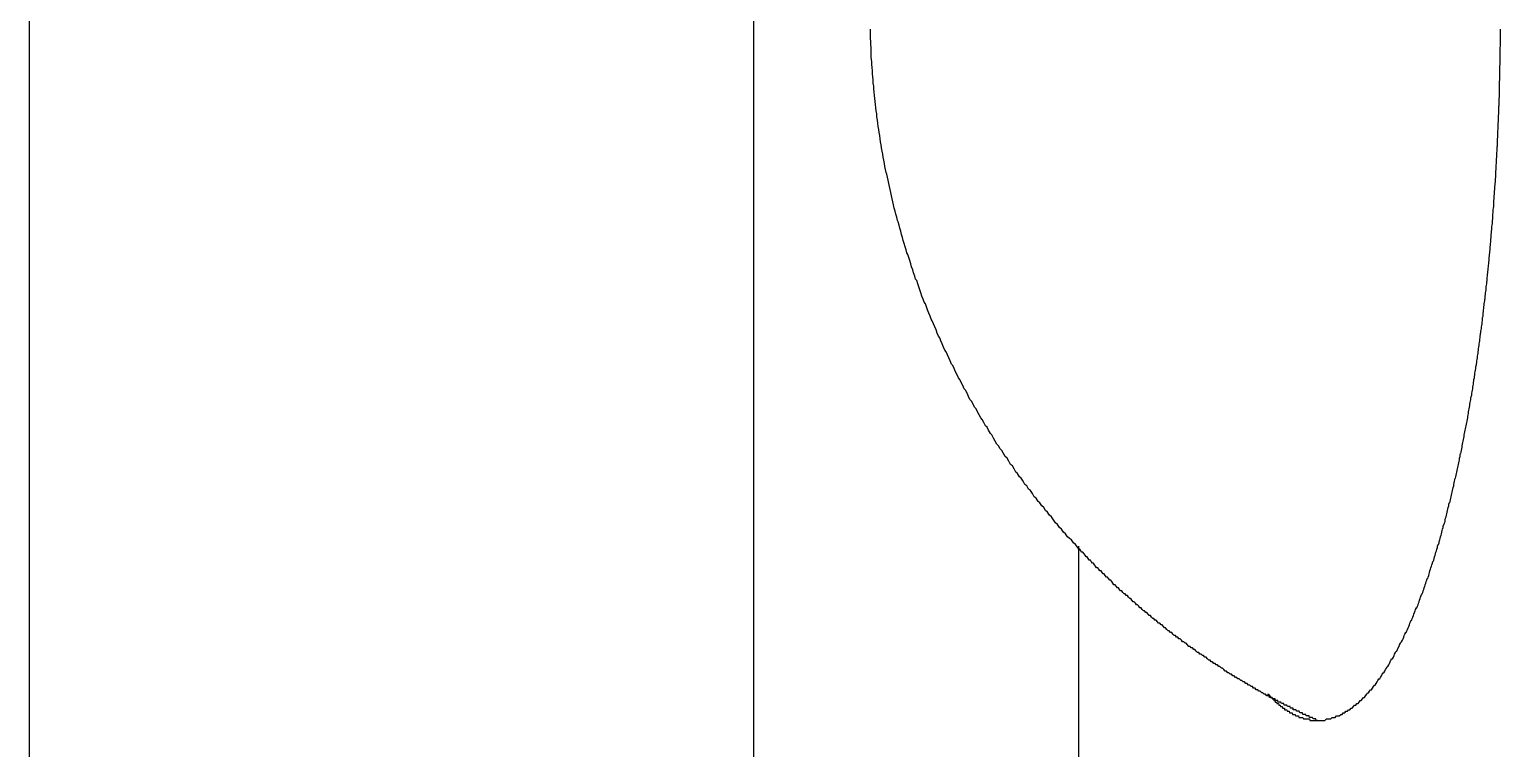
# Paper-space layout '2 DOOR PANEL LAYOUT - A1 Sheet' of a CAD drawing. Extents: x 50 to 825, y 22 to 486.
# Drawn here: x 437.1026 to 437.2267, y 325.174 to 325.2346 of the extents above; entities that cross this region are included whole.
import ezdxf

# ---------------------------------------------------------------- set-up
doc = ezdxf.new("R2010")
doc.units = 0
doc.layers.add('N-EQPM', color=3, linetype='Continuous', lineweight=25)

psp = doc.layouts.new('2 DOOR PANEL LAYOUT - A1 Sheet')

# ---------------------------------------------------------------- linework, layer by layer
at = {"layer": 'N-EQPM', "linetype": 'Continuous'}
for p, q in [((437.10263, 319.42124), (437.10263, 327.22978)), ((437.16369, 325.34011), (437.16369, 325.13189)), ((437.19113, 324.08261), (437.19113, 325.19105))]:
    psp.add_line(p, q, dxfattribs=at)
at = {"layer": 'N-EQPM'}
for points in [[(437.19104, 325.19094, 0), (437.19085, 325.1912, 0), (437.19068, 325.19133, 0), (437.1905, 325.19159, 0), (437.19033, 325.19172, 0), (437.19016, 325.19185, 0), (437.18999, 325.19211, 0), (437.18983, 325.19224, 0), (437.18966, 325.1925, 0), (437.18949, 325.19263, 0), (437.18932, 325.19289, 0), (437.18915, 325.19302, 0), (437.18898, 325.19328, 0), (437.18881, 325.19354, 0), (437.18864, 325.19367, 0), (437.18848, 325.19393, 0), (437.18832, 325.19406, 0), (437.18816, 325.19432, 0), (437.18799, 325.19445, 0), (437.18783, 325.19471, 0), (437.18768, 325.19484, 0), (437.18751, 325.1951, 0), (437.18735, 325.19523, 0), (437.1872, 325.19549, 0), (437.18704, 325.19575, 0), (437.18688, 325.19588, 0), (437.18673, 325.19614, 0), (437.18657, 325.19627, 0), (437.18642, 325.19653, 0), (437.18626, 325.19679, 0), (437.18612, 325.19692, 0), (437.18596, 325.19718, 0), (437.18582, 325.19731, 0), (437.18566, 325.19757, 0), (437.18552, 325.19783, 0), (437.18536, 325.19796, 0), (437.18522, 325.19822, 0), (437.18507, 325.19848, 0), (437.18492, 325.19861, 0), (437.18478, 325.19887, 0), (437.18463, 325.19913, 0), (437.18449, 325.19927, 0), (437.18435, 325.19953, 0), (437.1842, 325.19966, 0), (437.18407, 325.19992, 0), (437.18393, 325.20018, 0), (437.18379, 325.20044, 0), (437.18366, 325.20057, 0), (437.18351, 325.20083, 0), (437.18338, 325.20109, 0), (437.18324, 325.20122, 0), (437.18311, 325.20148, 0), (437.18298, 325.20174, 0), (437.18285, 325.20187, 0), (437.18271, 325.20213, 0), (437.18258, 325.20239, 0), (437.18245, 325.20265, 0), (437.18232, 325.20278, 0), (437.1822, 325.20304, 0), (437.18207, 325.2033, 0), (437.18194, 325.20343, 0), (437.18181, 325.20369, 0), (437.18169, 325.20395, 0), (437.18156, 325.20421, 0), (437.18144, 325.20434, 0), (437.18133, 325.2046, 0), (437.1812, 325.20486, 0), (437.18108, 325.20512, 0), (437.18096, 325.20525, 0), (437.18085, 325.20551, 0), (437.18073, 325.20577, 0), (437.18061, 325.20603, 0), (437.18049, 325.20629, 0), (437.18038, 325.20642, 0), (437.18026, 325.20668, 0), (437.18016, 325.20694, 0), (437.18004, 325.2072, 0), (437.17992, 325.20746, 0), (437.17982, 325.20759, 0), (437.17971, 325.20785, 0), (437.1796, 325.20811, 0), (437.17949, 325.20837, 0), (437.17939, 325.20864, 0), (437.17928, 325.20877, 0), (437.17918, 325.20903, 0), (437.17908, 325.20929, 0), (437.17897, 325.20955, 0), (437.17887, 325.20981, 0), (437.17876, 325.21007, 0), (437.17866, 325.2102, 0), (437.17857, 325.21046, 0), (437.17846, 325.21072, 0), (437.17837, 325.21098, 0), (437.17827, 325.21124, 0), (437.17818, 325.2115, 0), (437.17809, 325.21163, 0), (437.178, 325.21189, 0), (437.17789, 325.21215, 0), (437.1778, 325.21241, 0), (437.17771, 325.21267, 0), (437.17763, 325.21293, 0), (437.17754, 325.21319, 0), (437.17745, 325.21345, 0), (437.17736, 325.21358, 0), (437.17728, 325.21384, 0), (437.17719, 325.2141, 0), (437.17711, 325.21436, 0), (437.17702, 325.21462, 0), (437.17694, 325.21488, 0), (437.17686, 325.21514, 0), (437.17678, 325.2154, 0), (437.17669, 325.21566, 0), (437.17662, 325.21579, 0), (437.17655, 325.21605, 0), (437.17647, 325.21631, 0), (437.17639, 325.21657, 0), (437.17632, 325.21683, 0), (437.17624, 325.21709, 0), (437.17617, 325.21735, 0), (437.1761, 325.21762, 0), (437.17603, 325.21788, 0), (437.17597, 325.21814, 0), (437.17589, 325.2184, 0), (437.17582, 325.21853, 0), (437.17576, 325.21879, 0), (437.17569, 325.21905, 0), (437.17563, 325.21931, 0), (437.17556, 325.21957, 0), (437.1755, 325.21983, 0), (437.17544, 325.22009, 0), (437.17538, 325.22035, 0), (437.17531, 325.22061, 0), (437.17526, 325.22087, 0), (437.1752, 325.22113, 0), (437.17515, 325.22139, 0), (437.17509, 325.22165, 0), (437.17503, 325.22191, 0), (437.17498, 325.22217, 0), (437.17492, 325.22243, 0), (437.17487, 325.22256, 0), (437.17482, 325.22282, 0), (437.17477, 325.22308, 0), (437.17473, 325.22334, 0), (437.17468, 325.2236, 0), (437.17462, 325.22386, 0), (437.17459, 325.22412, 0), (437.17453, 325.22438, 0), (437.17449, 325.22464, 0), (437.17446, 325.2249, 0), (437.1744, 325.22516, 0), (437.17436, 325.22542, 0), (437.17433, 325.22568, 0), (437.17429, 325.22594, 0), (437.17425, 325.2262, 0), (437.17421, 325.22646, 0), (437.17418, 325.22673, 0), (437.17414, 325.22699, 0), (437.1741, 325.22725, 0), (437.17408, 325.22751, 0), (437.17404, 325.22777, 0), (437.17401, 325.22803, 0), (437.17397, 325.22829, 0), (437.17395, 325.22855, 0), (437.17392, 325.22881, 0), (437.1739, 325.22907, 0), (437.17387, 325.22933, 0), (437.17384, 325.22959, 0), (437.17382, 325.22985, 0), (437.17379, 325.23011, 0), (437.17377, 325.23037, 0), (437.17375, 325.23063, 0), (437.17373, 325.23089, 0), (437.17371, 325.23115, 0), (437.17369, 325.23141, 0), (437.17367, 325.23167, 0), (437.17366, 325.23193, 0), (437.17365, 325.23206, 0), (437.17362, 325.23232, 0), (437.17361, 325.23258, 0), (437.1736, 325.23284, 0), (437.1736, 325.2331, 0), (437.17358, 325.23336, 0), (437.17357, 325.23362, 0), (437.17356, 325.23388, 0), (437.17356, 325.23414, 0), (437.17354, 325.2344, 0), (437.17354, 325.23466, 0)], [(437.21125, 325.17636, 0), (437.21136, 325.17636, 0), (437.21149, 325.17636, 0), (437.21162, 325.17636, 0), (437.21174, 325.17636, 0), (437.21187, 325.17636, 0), (437.21199, 325.17649, 0), (437.21212, 325.17649, 0), (437.21224, 325.17649, 0), (437.21237, 325.17649, 0), (437.21248, 325.17662, 0), (437.2126, 325.17662, 0), (437.21273, 325.17662, 0), (437.21285, 325.17675, 0), (437.21296, 325.17675, 0), (437.21308, 325.17675, 0), (437.2132, 325.17688, 0), (437.21332, 325.17688, 0), (437.21342, 325.17701, 0), (437.21354, 325.17701, 0), (437.21364, 325.17714, 0), (437.21376, 325.17714, 0), (437.21386, 325.17727, 0), (437.21397, 325.17727, 0), (437.21407, 325.1774, 0), (437.21417, 325.1774, 0), (437.21427, 325.17753, 0), (437.21437, 325.17766, 0), (437.21447, 325.17766, 0), (437.21457, 325.17779, 0), (437.21466, 325.17779, 0), (437.21476, 325.17792, 0), (437.21485, 325.17805, 0), (437.21494, 325.17805, 0), (437.21503, 325.17818, 0), (437.21512, 325.17831, 0), (437.2152, 325.17831, 0), (437.21529, 325.17844, 0), (437.21539, 325.17857, 0), (437.21546, 325.1787, 0), (437.21555, 325.1787, 0), (437.21563, 325.17883, 0), (437.21571, 325.17896, 0), (437.2158, 325.17896, 0), (437.21588, 325.17909, 0), (437.21596, 325.17922, 0), (437.21604, 325.17935, 0), (437.21611, 325.17935, 0), (437.21619, 325.17948, 0), (437.21627, 325.17961, 0), (437.21634, 325.17974, 0), (437.21641, 325.17987, 0), (437.21649, 325.17987, 0), (437.21656, 325.18, 0), (437.21663, 325.18013, 0), (437.2167, 325.18026, 0), (437.21678, 325.18039, 0), (437.21684, 325.18039, 0), (437.21692, 325.18052, 0), (437.21699, 325.18065, 0), (437.21705, 325.18078, 0), (437.21712, 325.18091, 0), (437.21718, 325.18091, 0), (437.21725, 325.18105, 0), (437.21731, 325.18118, 0), (437.21738, 325.18131, 0), (437.21744, 325.18144, 0), (437.21751, 325.18157, 0), (437.21757, 325.18157, 0), (437.21764, 325.1817, 0), (437.2177, 325.18183, 0), (437.21775, 325.18196, 0), (437.21782, 325.18209, 0), (437.21788, 325.18222, 0), (437.21794, 325.18222, 0), (437.218, 325.18235, 0), (437.21805, 325.18248, 0), (437.21812, 325.18261, 0), (437.21817, 325.18274, 0), (437.21824, 325.18287, 0), (437.21829, 325.183, 0), (437.21834, 325.183, 0), (437.2184, 325.18313, 0), (437.21846, 325.18326, 0), (437.21851, 325.18339, 0), (437.21856, 325.18352, 0), (437.21861, 325.18365, 0), (437.21868, 325.18378, 0), (437.21873, 325.18378, 0), (437.21878, 325.18391, 0), (437.21883, 325.18404, 0), (437.21889, 325.18417, 0), (437.21894, 325.1843, 0), (437.21899, 325.18443, 0), (437.21904, 325.18456, 0), (437.21909, 325.18469, 0), (437.21913, 325.18482, 0), (437.21919, 325.18482, 0), (437.21924, 325.18495, 0), (437.21929, 325.18508, 0), (437.21934, 325.18521, 0), (437.21938, 325.18534, 0), (437.21943, 325.18547, 0), (437.21948, 325.1856, 0), (437.21952, 325.18573, 0), (437.21958, 325.18586, 0), (437.21963, 325.18586, 0), (437.21967, 325.18599, 0), (437.21972, 325.18612, 0), (437.21976, 325.18625, 0), (437.21981, 325.18638, 0), (437.21985, 325.18651, 0), (437.2199, 325.18664, 0), (437.21994, 325.18677, 0), (437.21998, 325.1869, 0), (437.22003, 325.18703, 0), (437.22007, 325.18703, 0), (437.22012, 325.18716, 0), (437.22016, 325.18729, 0), (437.2202, 325.18742, 0), (437.22024, 325.18755, 0), (437.22029, 325.18768, 0), (437.22033, 325.18781, 0), (437.22037, 325.18794, 0), (437.22041, 325.18807, 0), (437.22046, 325.1882, 0), (437.2205, 325.18833, 0), (437.22054, 325.18833, 0), (437.22058, 325.18846, 0), (437.22062, 325.18859, 0), (437.22066, 325.18872, 0), (437.22069, 325.18885, 0), (437.22073, 325.18898, 0), (437.22077, 325.18911, 0), (437.22081, 325.18924, 0), (437.22085, 325.18937, 0), (437.22089, 325.1895, 0), (437.22093, 325.18963, 0), (437.22097, 325.18976, 0), (437.22101, 325.18976, 0), (437.22105, 325.18989, 0), (437.22109, 325.19002, 0), (437.22112, 325.19016, 0), (437.22116, 325.19029, 0), (437.2212, 325.19042, 0), (437.22123, 325.19055, 0), (437.22127, 325.19068, 0), (437.22131, 325.19081, 0), (437.22135, 325.19094, 0), (437.22137, 325.19107, 0), (437.22141, 325.1912, 0), (437.22145, 325.1912, 0), (437.22149, 325.19133, 0), (437.22151, 325.19146, 0), (437.22155, 325.19159, 0), (437.22159, 325.19172, 0), (437.22162, 325.19185, 0), (437.22166, 325.19198, 0), (437.2217, 325.19211, 0), (437.22172, 325.19224, 0), (437.22176, 325.19237, 0), (437.22179, 325.1925, 0), (437.22183, 325.19263, 0), (437.22185, 325.19276, 0), (437.22189, 325.19289, 0), (437.22193, 325.19289, 0), (437.22196, 325.19302, 0), (437.222, 325.19315, 0), (437.22202, 325.19328, 0), (437.22205, 325.19341, 0), (437.22209, 325.19354, 0), (437.22211, 325.19367, 0), (437.22215, 325.1938, 0), (437.22218, 325.19393, 0), (437.22222, 325.19406, 0), (437.22224, 325.19419, 0), (437.22227, 325.19432, 0), (437.22231, 325.19445, 0), (437.22233, 325.19458, 0), (437.22236, 325.19471, 0), (437.2224, 325.19471, 0), (437.22243, 325.19484, 0), (437.22245, 325.19497, 0), (437.22249, 325.1951, 0), (437.22252, 325.19523, 0), (437.22254, 325.19536, 0), (437.22257, 325.19549, 0), (437.22261, 325.19562, 0), (437.22263, 325.19575, 0), (437.22266, 325.19588, 0), (437.22269, 325.19601, 0), (437.22273, 325.19614, 0), (437.22275, 325.19627, 0), (437.22278, 325.1964, 0), (437.2228, 325.19653, 0), (437.22283, 325.19666, 0), (437.22286, 325.19679, 0), (437.22288, 325.19679, 0), (437.22292, 325.19692, 0), (437.22295, 325.19705, 0), (437.22297, 325.19718, 0), (437.223, 325.19731, 0), (437.22302, 325.19744, 0), (437.22305, 325.19757, 0), (437.22308, 325.1977, 0), (437.2231, 325.19783, 0), (437.22313, 325.19796, 0), (437.22315, 325.19809, 0), (437.22318, 325.19822, 0), (437.22321, 325.19835, 0), (437.22323, 325.19848, 0), (437.22326, 325.19861, 0), (437.22328, 325.19874, 0), (437.22331, 325.19887, 0), (437.22334, 325.19887, 0), (437.22336, 325.199, 0), (437.22339, 325.19913, 0), (437.22341, 325.19927, 0), (437.22344, 325.1994, 0), (437.22345, 325.19953, 0), (437.22348, 325.19966, 0), (437.22351, 325.19979, 0), (437.22353, 325.19992, 0), (437.22356, 325.20005, 0), (437.22358, 325.20018, 0), (437.22361, 325.20031, 0), (437.22362, 325.20044, 0), (437.22365, 325.20057, 0), (437.22368, 325.2007, 0), (437.2237, 325.20083, 0), (437.22373, 325.20096, 0), (437.22374, 325.20109, 0), (437.22377, 325.20122, 0), (437.22379, 325.20122, 0), (437.22382, 325.20135, 0), (437.22384, 325.20148, 0), (437.22386, 325.20161, 0), (437.22388, 325.20174, 0), (437.22391, 325.20187, 0), (437.22392, 325.202, 0), (437.22395, 325.20213, 0), (437.22397, 325.20226, 0), (437.22399, 325.20239, 0), (437.22401, 325.20252, 0), (437.22404, 325.20265, 0), (437.22405, 325.20278, 0), (437.22408, 325.20291, 0), (437.2241, 325.20304, 0), (437.22412, 325.20317, 0), (437.22414, 325.2033, 0), (437.22417, 325.20343, 0), (437.22418, 325.20356, 0), (437.22421, 325.20369, 0), (437.22422, 325.20369, 0), (437.22425, 325.20382, 0), (437.22427, 325.20395, 0), (437.22429, 325.20408, 0), (437.22431, 325.20421, 0), (437.22433, 325.20434, 0), (437.22435, 325.20447, 0), (437.22436, 325.2046, 0), (437.22439, 325.20473, 0), (437.2244, 325.20486, 0), (437.22443, 325.20499, 0), (437.22444, 325.20512, 0), (437.22447, 325.20525, 0), (437.22448, 325.20538, 0), (437.22451, 325.20551, 0), (437.22452, 325.20564, 0), (437.22455, 325.20577, 0), (437.22456, 325.2059, 0), (437.22459, 325.20603, 0), (437.2246, 325.20616, 0), (437.22461, 325.20629, 0), (437.22464, 325.20629, 0), (437.22465, 325.20642, 0), (437.22468, 325.20655, 0), (437.22469, 325.20668, 0), (437.2247, 325.20681, 0), (437.22473, 325.20694, 0), (437.22474, 325.20707, 0), (437.22477, 325.2072, 0), (437.22478, 325.20733, 0), (437.22479, 325.20746, 0), (437.22482, 325.20759, 0), (437.22483, 325.20772, 0), (437.22485, 325.20785, 0), (437.22487, 325.20798, 0), (437.22489, 325.20811, 0), (437.2249, 325.20824, 0), (437.22492, 325.20837, 0), (437.22494, 325.20851, 0), (437.22495, 325.20864, 0), (437.22496, 325.20877, 0), (437.22499, 325.2089, 0), (437.225, 325.20903, 0), (437.22502, 325.20903, 0), (437.22503, 325.20916, 0), (437.22505, 325.20929, 0), (437.22507, 325.20942, 0), (437.22508, 325.20955, 0), (437.22509, 325.20968, 0), (437.22512, 325.20981, 0), (437.22513, 325.20994, 0), (437.22515, 325.21007, 0), (437.22516, 325.2102, 0), (437.22517, 325.21033, 0), (437.2252, 325.21046, 0), (437.22521, 325.21059, 0), (437.22522, 325.21072, 0), (437.22524, 325.21085, 0), (437.22525, 325.21098, 0), (437.22526, 325.21111, 0), (437.22528, 325.21124, 0), (437.2253, 325.21137, 0), (437.22531, 325.2115, 0), (437.22533, 325.21163, 0), (437.22534, 325.21176, 0), (437.22535, 325.21189, 0), (437.22537, 325.21189, 0), (437.22538, 325.21202, 0), (437.22539, 325.21215, 0), (437.22541, 325.21228, 0), (437.22542, 325.21241, 0), (437.22545, 325.21254, 0), (437.22546, 325.21267, 0), (437.22547, 325.2128, 0), (437.22548, 325.21293, 0), (437.2255, 325.21306, 0), (437.22551, 325.21319, 0), (437.22552, 325.21332, 0), (437.22554, 325.21345, 0), (437.22555, 325.21358, 0), (437.22556, 325.21371, 0), (437.22558, 325.21384, 0), (437.22559, 325.21397, 0), (437.2256, 325.2141, 0), (437.22561, 325.21423, 0), (437.22563, 325.21436, 0), (437.22564, 325.21449, 0), (437.22565, 325.21462, 0), (437.22567, 325.21475, 0), (437.22568, 325.21488, 0), (437.22568, 325.21501, 0), (437.22569, 325.21501, 0), (437.22571, 325.21514, 0), (437.22572, 325.21527, 0), (437.22573, 325.2154, 0), (437.22574, 325.21553, 0), (437.22576, 325.21566, 0), (437.22577, 325.21579, 0), (437.22578, 325.21592, 0), (437.2258, 325.21605, 0), (437.22581, 325.21618, 0), (437.22581, 325.21631, 0), (437.22582, 325.21644, 0), (437.22584, 325.21657, 0), (437.22585, 325.2167, 0), (437.22586, 325.21683, 0), (437.22587, 325.21696, 0), (437.22589, 325.21709, 0), (437.22589, 325.21722, 0), (437.2259, 325.21735, 0), (437.22591, 325.21748, 0), (437.22593, 325.21762, 0), (437.22594, 325.21775, 0), (437.22594, 325.21788, 0), (437.22595, 325.21801, 0), (437.22597, 325.21814, 0), (437.22598, 325.21814, 0), (437.22599, 325.21827, 0), (437.22599, 325.2184, 0), (437.226, 325.21853, 0), (437.22602, 325.21866, 0), (437.22603, 325.21879, 0), (437.22603, 325.21892, 0), (437.22604, 325.21905, 0), (437.22606, 325.21918, 0), (437.22607, 325.21931, 0), (437.22607, 325.21944, 0), (437.22608, 325.21957, 0), (437.2261, 325.2197, 0), (437.2261, 325.21983, 0), (437.22611, 325.21996, 0), (437.22612, 325.22009, 0), (437.22612, 325.22022, 0), (437.22613, 325.22035, 0), (437.22615, 325.22048, 0), (437.22615, 325.22061, 0), (437.22616, 325.22074, 0), (437.22617, 325.22087, 0), (437.22617, 325.221, 0), (437.22619, 325.22113, 0), (437.2262, 325.22126, 0), (437.2262, 325.22139, 0), (437.22621, 325.22139, 0), (437.22623, 325.22152, 0), (437.22623, 325.22165, 0), (437.22624, 325.22178, 0), (437.22624, 325.22191, 0), (437.22625, 325.22204, 0), (437.22627, 325.22217, 0), (437.22627, 325.2223, 0), (437.22628, 325.22243, 0), (437.22628, 325.22256, 0), (437.22629, 325.22269, 0), (437.2263, 325.22282, 0), (437.2263, 325.22295, 0), (437.22632, 325.22308, 0), (437.22632, 325.22321, 0), (437.22633, 325.22334, 0), (437.22633, 325.22347, 0), (437.22634, 325.2236, 0), (437.22634, 325.22373, 0), (437.22636, 325.22386, 0), (437.22636, 325.22399, 0), (437.22637, 325.22412, 0), (437.22637, 325.22425, 0), (437.22638, 325.22438, 0), (437.22638, 325.22451, 0), (437.2264, 325.22464, 0), (437.2264, 325.22477, 0), (437.22641, 325.22477, 0), (437.22641, 325.2249, 0), (437.22642, 325.22503, 0), (437.22642, 325.22516, 0), (437.22643, 325.22529, 0), (437.22643, 325.22542, 0), (437.22645, 325.22555, 0), (437.22645, 325.22568, 0), (437.22646, 325.22581, 0), (437.22646, 325.22594, 0), (437.22646, 325.22607, 0), (437.22647, 325.2262, 0), (437.22647, 325.22633, 0), (437.22649, 325.22646, 0), (437.22649, 325.22659, 0), (437.22649, 325.22673, 0), (437.2265, 325.22686, 0), (437.2265, 325.22699, 0), (437.22651, 325.22712, 0), (437.22651, 325.22725, 0), (437.22651, 325.22738, 0), (437.22653, 325.22751, 0), (437.22653, 325.22764, 0), (437.22653, 325.22777, 0), (437.22654, 325.2279, 0), (437.22654, 325.22803, 0), (437.22654, 325.22816, 0), (437.22655, 325.22816, 0), (437.22655, 325.22829, 0), (437.22655, 325.22842, 0), (437.22656, 325.22855, 0), (437.22656, 325.22868, 0), (437.22656, 325.22881, 0), (437.22658, 325.22894, 0), (437.22658, 325.22907, 0), (437.22658, 325.2292, 0), (437.22658, 325.22933, 0), (437.22659, 325.22946, 0), (437.22659, 325.22959, 0), (437.22659, 325.22972, 0), (437.2266, 325.22985, 0), (437.2266, 325.22998, 0), (437.2266, 325.23011, 0), (437.2266, 325.23024, 0), (437.22662, 325.23037, 0), (437.22662, 325.2305, 0), (437.22662, 325.23063, 0), (437.22662, 325.23076, 0), (437.22662, 325.23089, 0), (437.22663, 325.23102, 0), (437.22663, 325.23115, 0), (437.22663, 325.23128, 0), (437.22663, 325.23141, 0), (437.22663, 325.23154, 0), (437.22664, 325.23167, 0), (437.22664, 325.23167, 0), (437.22664, 325.2318, 0), (437.22664, 325.23193, 0), (437.22664, 325.23206, 0), (437.22664, 325.23219, 0), (437.22666, 325.23232, 0), (437.22666, 325.23245, 0), (437.22666, 325.23258, 0), (437.22666, 325.23271, 0), (437.22666, 325.23284, 0), (437.22666, 325.23297, 0), (437.22666, 325.2331, 0), (437.22667, 325.23323, 0), (437.22667, 325.23336, 0), (437.22667, 325.23349, 0), (437.22667, 325.23362, 0), (437.22667, 325.23375, 0), (437.22667, 325.23388, 0), (437.22667, 325.23401, 0), (437.22667, 325.23414, 0), (437.22667, 325.23427, 0), (437.22667, 325.2344, 0), (437.22667, 325.23453, 0), (437.22668, 325.23466, 0)], [(437.20698, 325.17844, 0), (437.20686, 325.17857, 0), (437.20676, 325.17857, 0), (437.20664, 325.1787, 0), (437.20654, 325.1787, 0), (437.20642, 325.17883, 0), (437.2063, 325.17883, 0), (437.2062, 325.17896, 0), (437.20608, 325.17896, 0), (437.20598, 325.17909, 0), (437.20586, 325.17909, 0), (437.20575, 325.17922, 0), (437.20564, 325.17922, 0), (437.20553, 325.17935, 0), (437.20542, 325.17935, 0), (437.20531, 325.17948, 0), (437.20519, 325.17948, 0), (437.20509, 325.17961, 0), (437.20499, 325.17961, 0), (437.20487, 325.17974, 0), (437.20477, 325.17974, 0), (437.20465, 325.17987, 0), (437.20454, 325.17987, 0), (437.20444, 325.18, 0), (437.20432, 325.18, 0), (437.20422, 325.18013, 0), (437.2041, 325.18013, 0), (437.204, 325.18026, 0), (437.20389, 325.18026, 0), (437.20378, 325.18039, 0), (437.20367, 325.18039, 0), (437.20357, 325.18052, 0), (437.20346, 325.18052, 0), (437.20335, 325.18065, 0), (437.20324, 325.18078, 0), (437.20314, 325.18078, 0), (437.20302, 325.18091, 0), (437.20292, 325.18091, 0), (437.20281, 325.18105, 0), (437.20271, 325.18105, 0), (437.20261, 325.18118, 0), (437.20249, 325.18118, 0), (437.20238, 325.18131, 0), (437.20228, 325.18131, 0), (437.20218, 325.18144, 0), (437.20207, 325.18144, 0), (437.20197, 325.18157, 0), (437.20185, 325.1817, 0), (437.20175, 325.1817, 0), (437.20164, 325.18183, 0), (437.20154, 325.18183, 0), (437.20143, 325.18196, 0), (437.20133, 325.18196, 0), (437.20123, 325.18209, 0), (437.20112, 325.18209, 0), (437.20102, 325.18222, 0), (437.20091, 325.18235, 0), (437.20081, 325.18235, 0), (437.20071, 325.18248, 0), (437.2006, 325.18248, 0), (437.2005, 325.18261, 0), (437.20039, 325.18261, 0), (437.20029, 325.18274, 0), (437.20018, 325.18287, 0), (437.20008, 325.18287, 0), (437.19998, 325.183, 0), (437.19987, 325.183, 0), (437.19977, 325.18313, 0), (437.19966, 325.18326, 0), (437.19956, 325.18326, 0), (437.19946, 325.18339, 0), (437.19936, 325.18339, 0), (437.19926, 325.18352, 0), (437.19916, 325.18352, 0), (437.19905, 325.18365, 0), (437.19895, 325.18378, 0), (437.19886, 325.18378, 0), (437.19875, 325.18391, 0), (437.19865, 325.18391, 0), (437.19854, 325.18404, 0), (437.19844, 325.18417, 0), (437.19835, 325.18417, 0), (437.19825, 325.1843, 0), (437.19814, 325.18443, 0), (437.19805, 325.18443, 0), (437.19795, 325.18456, 0), (437.19784, 325.18456, 0), (437.19775, 325.18469, 0), (437.19765, 325.18482, 0), (437.19754, 325.18482, 0), (437.19745, 325.18495, 0), (437.19735, 325.18495, 0), (437.19724, 325.18508, 0), (437.19715, 325.18521, 0), (437.19705, 325.18521, 0), (437.19696, 325.18534, 0), (437.19685, 325.18547, 0), (437.19676, 325.18547, 0), (437.19666, 325.1856, 0), (437.19657, 325.1856, 0), (437.19646, 325.18573, 0), (437.19637, 325.18586, 0), (437.19627, 325.18586, 0), (437.19618, 325.18599, 0), (437.19607, 325.18612, 0), (437.19598, 325.18612, 0), (437.19589, 325.18625, 0), (437.19579, 325.18638, 0), (437.19569, 325.18638, 0), (437.19559, 325.18651, 0), (437.1955, 325.18664, 0), (437.19541, 325.18664, 0), (437.1953, 325.18677, 0), (437.19521, 325.1869, 0), (437.19512, 325.1869, 0), (437.19502, 325.18703, 0), (437.19493, 325.18703, 0), (437.19484, 325.18716, 0), (437.19474, 325.18729, 0), (437.19464, 325.18729, 0), (437.19455, 325.18742, 0), (437.19446, 325.18755, 0), (437.19437, 325.18755, 0), (437.19428, 325.18768, 0), (437.19417, 325.18781, 0), (437.19408, 325.18781, 0), (437.19399, 325.18794, 0), (437.1939, 325.18807, 0), (437.19381, 325.1882, 0), (437.19372, 325.1882, 0), (437.19363, 325.18833, 0), (437.19353, 325.18846, 0), (437.19344, 325.18846, 0), (437.19335, 325.18859, 0), (437.19326, 325.18872, 0), (437.19317, 325.18872, 0), (437.19308, 325.18885, 0), (437.19299, 325.18898, 0), (437.1929, 325.18898, 0), (437.19281, 325.18911, 0), (437.19271, 325.18924, 0), (437.19262, 325.18924, 0), (437.19253, 325.18937, 0), (437.19244, 325.1895, 0), (437.19235, 325.18963, 0), (437.19226, 325.18963, 0), (437.19217, 325.18976, 0), (437.19209, 325.18989, 0), (437.192, 325.18989, 0), (437.19191, 325.19002, 0), (437.19182, 325.19016, 0), (437.19173, 325.19016, 0), (437.19165, 325.19029, 0), (437.19156, 325.19042, 0), (437.19146, 325.19055, 0), (437.19137, 325.19055, 0), (437.1913, 325.19068, 0), (437.1912, 325.19081, 0), (437.19111, 325.19081, 0), (437.19104, 325.19094, 0)], [(437.21125, 325.17636, 0), (437.21121, 325.17636, 0), (437.21117, 325.17636, 0), (437.21114, 325.17636, 0), (437.2111, 325.17649, 0), (437.21108, 325.17649, 0), (437.21104, 325.17649, 0), (437.211, 325.17649, 0), (437.21097, 325.17649, 0), (437.21093, 325.17649, 0), (437.2109, 325.17649, 0), (437.21087, 325.17649, 0), (437.21083, 325.17662, 0), (437.2108, 325.17662, 0), (437.21077, 325.17662, 0), (437.21073, 325.17662, 0), (437.2107, 325.17662, 0), (437.21066, 325.17662, 0), (437.21063, 325.17662, 0), (437.2106, 325.17662, 0), (437.21056, 325.17662, 0), (437.21053, 325.17675, 0), (437.21049, 325.17675, 0), (437.21045, 325.17675, 0), (437.21043, 325.17675, 0), (437.21039, 325.17675, 0), (437.21036, 325.17675, 0), (437.21032, 325.17675, 0), (437.21028, 325.17675, 0), (437.21026, 325.17688, 0), (437.21022, 325.17688, 0), (437.21019, 325.17688, 0), (437.21015, 325.17688, 0), (437.21011, 325.17688, 0), (437.21009, 325.17688, 0), (437.21005, 325.17688, 0), (437.21002, 325.17688, 0), (437.20998, 325.17701, 0), (437.20995, 325.17701, 0), (437.20992, 325.17701, 0), (437.20988, 325.17701, 0), (437.20985, 325.17701, 0), (437.20982, 325.17701, 0), (437.20978, 325.17701, 0), (437.20975, 325.17701, 0), (437.20971, 325.17714, 0), (437.20968, 325.17714, 0), (437.20965, 325.17714, 0), (437.20961, 325.17714, 0), (437.20958, 325.17714, 0), (437.20954, 325.17714, 0), (437.20952, 325.17714, 0), (437.20948, 325.17714, 0), (437.20944, 325.17727, 0), (437.20941, 325.17727, 0), (437.20937, 325.17727, 0), (437.20935, 325.17727, 0), (437.20931, 325.17727, 0), (437.20927, 325.17727, 0), (437.20924, 325.17727, 0), (437.2092, 325.17727, 0), (437.20918, 325.1774, 0), (437.20914, 325.1774, 0), (437.20911, 325.1774, 0), (437.20907, 325.1774, 0), (437.20903, 325.1774, 0), (437.20901, 325.1774, 0), (437.20897, 325.1774, 0), (437.20894, 325.17753, 0), (437.2089, 325.17753, 0), (437.20886, 325.17753, 0), (437.20884, 325.17753, 0), (437.2088, 325.17753, 0), (437.20877, 325.17753, 0), (437.20873, 325.17753, 0), (437.20871, 325.17753, 0), (437.20867, 325.17766, 0), (437.20863, 325.17766, 0), (437.2086, 325.17766, 0), (437.20857, 325.17766, 0), (437.20854, 325.17766, 0), (437.2085, 325.17766, 0), (437.20847, 325.17766, 0), (437.20844, 325.17766, 0), (437.2084, 325.17779, 0), (437.20837, 325.17779, 0), (437.20833, 325.17779, 0), (437.20831, 325.17779, 0), (437.20827, 325.17779, 0), (437.20824, 325.17779, 0), (437.2082, 325.17779, 0), (437.20816, 325.17792, 0), (437.20814, 325.17792, 0), (437.2081, 325.17792, 0), (437.20807, 325.17792, 0), (437.20803, 325.17792, 0), (437.20801, 325.17792, 0), (437.20797, 325.17792, 0), (437.20794, 325.17792, 0), (437.2079, 325.17805, 0), (437.20786, 325.17805, 0), (437.20784, 325.17805, 0), (437.2078, 325.17805, 0), (437.20777, 325.17805, 0), (437.20773, 325.17805, 0), (437.20771, 325.17805, 0), (437.20767, 325.17818, 0), (437.20764, 325.17818, 0), (437.2076, 325.17818, 0), (437.20758, 325.17818, 0), (437.20754, 325.17818, 0), (437.2075, 325.17818, 0), (437.20747, 325.17818, 0), (437.20743, 325.17831, 0), (437.20741, 325.17831, 0), (437.20737, 325.17831, 0), (437.20734, 325.17831, 0), (437.2073, 325.17831, 0), (437.20728, 325.17831, 0), (437.20724, 325.17831, 0), (437.20721, 325.17831, 0), (437.20717, 325.17844, 0), (437.20715, 325.17844, 0), (437.20711, 325.17844, 0), (437.20707, 325.17844, 0), (437.20704, 325.17844, 0), (437.207, 325.17844, 0), (437.20698, 325.17844, 0)], [(437.20703, 325.17857, 0), (437.20706, 325.17857, 0), (437.20707, 325.17857, 0), (437.2071, 325.17857, 0), (437.20712, 325.17857, 0), (437.20713, 325.17857, 0), (437.20716, 325.17844, 0), (437.20717, 325.17844, 0), (437.2072, 325.17844, 0), (437.20723, 325.17844, 0), (437.20724, 325.17844, 0), (437.20726, 325.17844, 0), (437.20729, 325.17831, 0), (437.2073, 325.17831, 0), (437.20733, 325.17831, 0), (437.20736, 325.17831, 0), (437.20737, 325.17831, 0), (437.20739, 325.17831, 0), (437.20742, 325.17818, 0), (437.20743, 325.17818, 0), (437.20746, 325.17818, 0), (437.20749, 325.17818, 0), (437.2075, 325.17818, 0), (437.20752, 325.17818, 0), (437.20755, 325.17805, 0), (437.20756, 325.17805, 0), (437.20759, 325.17805, 0), (437.20762, 325.17805, 0), (437.20764, 325.17805, 0), (437.20765, 325.17805, 0), (437.20768, 325.17792, 0), (437.20771, 325.17792, 0), (437.20773, 325.17792, 0), (437.20775, 325.17792, 0), (437.20777, 325.17792, 0), (437.2078, 325.17792, 0), (437.20782, 325.17779, 0), (437.20784, 325.17779, 0), (437.20786, 325.17779, 0), (437.20789, 325.17779, 0), (437.20791, 325.17779, 0), (437.20794, 325.17779, 0), (437.20795, 325.17779, 0), (437.20798, 325.17766, 0), (437.20801, 325.17766, 0), (437.20803, 325.17766, 0), (437.20806, 325.17766, 0), (437.20807, 325.17766, 0), (437.2081, 325.17766, 0), (437.20812, 325.17753, 0), (437.20815, 325.17753, 0), (437.20818, 325.17753, 0), (437.2082, 325.17753, 0), (437.20823, 325.17753, 0), (437.20825, 325.17753, 0), (437.20827, 325.17753, 0), (437.20829, 325.1774, 0), (437.20832, 325.1774, 0), (437.20834, 325.1774, 0), (437.20837, 325.1774, 0), (437.2084, 325.1774, 0), (437.20842, 325.1774, 0), (437.20845, 325.1774, 0), (437.20847, 325.17727, 0), (437.2085, 325.17727, 0), (437.20853, 325.17727, 0), (437.20855, 325.17727, 0), (437.20858, 325.17727, 0), (437.2086, 325.17727, 0), (437.20863, 325.17727, 0), (437.20866, 325.17727, 0), (437.20868, 325.17714, 0), (437.20871, 325.17714, 0), (437.20873, 325.17714, 0), (437.20876, 325.17714, 0), (437.20879, 325.17714, 0), (437.20881, 325.17714, 0), (437.20884, 325.17714, 0), (437.20886, 325.17714, 0), (437.20889, 325.17701, 0), (437.20892, 325.17701, 0), (437.20894, 325.17701, 0), (437.20897, 325.17701, 0), (437.209, 325.17701, 0), (437.20902, 325.17701, 0), (437.20905, 325.17701, 0), (437.20909, 325.17701, 0), (437.20911, 325.17701, 0), (437.20914, 325.17688, 0), (437.20916, 325.17688, 0), (437.20919, 325.17688, 0), (437.20922, 325.17688, 0), (437.20924, 325.17688, 0), (437.20927, 325.17688, 0), (437.20931, 325.17688, 0), (437.20933, 325.17688, 0), (437.20936, 325.17688, 0), (437.20939, 325.17675, 0), (437.20941, 325.17675, 0), (437.20945, 325.17675, 0), (437.20948, 325.17675, 0), (437.2095, 325.17675, 0), (437.20953, 325.17675, 0), (437.20955, 325.17675, 0), (437.20959, 325.17675, 0), (437.20962, 325.17675, 0), (437.20965, 325.17675, 0), (437.20967, 325.17662, 0), (437.2097, 325.17662, 0), (437.20974, 325.17662, 0), (437.20976, 325.17662, 0), (437.20979, 325.17662, 0), (437.20982, 325.17662, 0), (437.20985, 325.17662, 0), (437.20988, 325.17662, 0), (437.20991, 325.17662, 0), (437.20995, 325.17662, 0), (437.20997, 325.17662, 0), (437.21, 325.17662, 0), (437.21002, 325.17662, 0), (437.21006, 325.17649, 0), (437.21009, 325.17649, 0), (437.21011, 325.17649, 0), (437.21015, 325.17649, 0), (437.21018, 325.17649, 0), (437.21021, 325.17649, 0), (437.21023, 325.17649, 0), (437.21027, 325.17649, 0), (437.2103, 325.17649, 0), (437.21032, 325.17649, 0), (437.21036, 325.17649, 0), (437.21039, 325.17649, 0), (437.21041, 325.17649, 0), (437.21045, 325.17649, 0), (437.21048, 325.17649, 0), (437.2105, 325.17649, 0), (437.21054, 325.17649, 0), (437.21057, 325.17649, 0), (437.2106, 325.17636, 0), (437.21063, 325.17636, 0), (437.21066, 325.17636, 0), (437.21069, 325.17636, 0), (437.21073, 325.17636, 0), (437.21075, 325.17636, 0), (437.21078, 325.17636, 0), (437.21082, 325.17636, 0), (437.21084, 325.17636, 0), (437.21087, 325.17636, 0), (437.21091, 325.17636, 0), (437.21093, 325.17636, 0), (437.21097, 325.17636, 0), (437.211, 325.17636, 0), (437.21103, 325.17636, 0), (437.21106, 325.17636, 0), (437.21109, 325.17636, 0), (437.21112, 325.17636, 0), (437.21116, 325.17636, 0), (437.21118, 325.17636, 0), (437.21121, 325.17636, 0), (437.21125, 325.17636, 0)]]:
    psp.add_polyline3d(points, dxfattribs=at)

doc.saveas('drawing.dxf')
